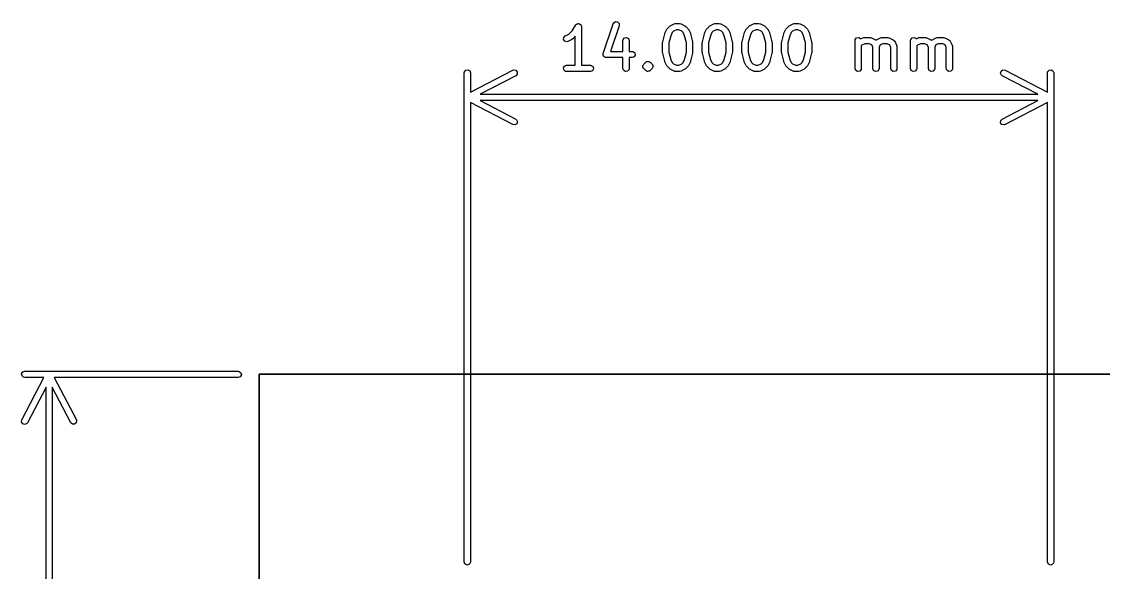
# Model space of a CAD drawing. Extents: x 58 to 184, y -209 to -32.
# Drawn here: x 58.83 to 84.8, y -52.71 to -39.51 of the extents above; entities that cross this region are included whole.
import ezdxf

# ---------------------------------------------------------------- set-up
doc = ezdxf.new("R2010")
doc.units = 0
doc.layers.add('BLACK', color=7, linetype='CONTINUOUS')

msp = doc.modelspace()

# ---------------------------------------------------------------- linework, layer by layer
at = {"layer": 'BLACK', "linetype": 'CONTINUOUS'}
for p, q in [((71.96123, -39.806479), (72.042609, -39.7251)), ((72.042609, -39.7251), (72.133729, -39.58842)), ((72.133729, -39.58842), (72.151722, -39.569585)), ((72.151722, -39.569585), (72.155861, -39.568373)), ((72.155861, -39.568373), (72.158633, -39.565071)), ((72.158633, -39.565071), (72.180065, -39.561291)), ((72.180065, -39.561291), (72.20096, -39.555178)), ((72.20096, -39.555178), (72.204909, -39.55691)), ((72.204909, -39.55691), (72.209157, -39.556162)), ((72.209157, -39.556162), (72.228005, -39.567044)), ((72.228005, -39.567044), (72.24794, -39.575791)), ((72.24794, -39.575791), (72.249851, -39.579658)), ((72.249851, -39.579658), (72.253586, -39.581814)), ((72.253586, -39.581814), (72.26103, -39.602267)), ((72.26103, -39.602267), (72.270678, -39.62178)), ((72.270678, -39.62178), (72.269657, -39.625969)), ((72.269657, -39.625969), (72.271133, -39.630023)), ((72.271133, -39.630023), (72.271133, -40.555023)), ((72.791649, -40.272972), (73.029744, -39.558687)), ((73.172046, -39.606122), (72.966857, -40.221689)), ((73.029744, -39.558687), (73.042146, -39.535782)), ((73.042146, -39.535782), (73.085859, -39.508927)), ((73.085859, -39.508927), (73.136607, -39.516452)), ((73.136607, -39.516452), (73.170645, -39.554838)), ((73.170645, -39.554838), (73.172046, -39.606122)), ((74.271908, -39.786958), (74.319527, -39.69172)), ((74.319527, -39.69172), (74.332885, -39.673709)), ((74.332885, -39.673709), (74.333576, -39.672228)), ((74.333576, -39.672228), (74.381195, -39.624609)), ((74.381195, -39.624609), (74.399561, -39.611749)), ((74.399561, -39.611749), (74.400687, -39.61056)), ((74.400687, -39.61056), (74.495925, -39.562941)), ((74.547171, -39.705023), (74.478655, -39.739281)), ((74.495925, -39.562941), (74.520891, -39.555515)), ((74.520891, -39.555515), (74.525252, -39.556556)), ((74.525252, -39.556556), (74.529466, -39.555023)), ((74.529466, -39.555023), (74.624704, -39.555023)), ((74.606999, -39.705023), (74.547171, -39.705023)), ((74.675515, -39.739281), (74.606999, -39.705023)), ((74.624704, -39.555023), (74.650356, -39.559546)), ((74.650356, -39.559546), (74.653791, -39.562428)), ((74.653791, -39.562428), (74.658245, -39.562941)), ((74.658245, -39.562941), (74.753483, -39.61056)), ((74.753483, -39.61056), (74.771493, -39.623918)), ((74.771493, -39.623918), (74.772975, -39.624609)), ((74.772975, -39.624609), (74.820594, -39.672228)), ((74.820594, -39.672228), (74.833453, -39.690594)), ((74.833453, -39.690594), (74.834643, -39.69172)), ((74.834643, -39.69172), (74.882262, -39.786958)), ((75.224289, -39.786958), (75.271908, -39.69172)), ((75.271908, -39.69172), (75.285266, -39.673709)), ((75.285266, -39.673709), (75.285957, -39.672228)), ((75.285957, -39.672228), (75.333576, -39.624609)), ((75.333576, -39.624609), (75.351942, -39.611749)), ((75.351942, -39.611749), (75.353068, -39.61056)), ((75.353068, -39.61056), (75.448306, -39.562941)), ((75.499552, -39.705023), (75.431036, -39.739281)), ((75.448306, -39.562941), (75.473272, -39.555515)), ((75.473272, -39.555515), (75.477633, -39.556556)), ((75.477633, -39.556556), (75.481847, -39.555023)), ((75.481847, -39.555023), (75.577085, -39.555023)), ((75.55938, -39.705023), (75.499552, -39.705023)), ((75.627896, -39.739281), (75.55938, -39.705023)), ((75.577085, -39.555023), (75.602737, -39.559546)), ((75.602737, -39.559546), (75.606172, -39.562428)), ((75.606172, -39.562428), (75.610626, -39.562941)), ((75.610626, -39.562941), (75.705864, -39.61056)), ((75.705864, -39.61056), (75.723874, -39.623918)), ((75.723874, -39.623918), (75.725356, -39.624609)), ((75.725356, -39.624609), (75.772975, -39.672228)), ((75.772975, -39.672228), (75.785834, -39.690594)), ((75.785834, -39.690594), (75.787024, -39.69172)), ((75.787024, -39.69172), (75.834643, -39.786958)), ((76.17667, -39.786958), (76.224289, -39.69172)), ((76.224289, -39.69172), (76.237647, -39.673709)), ((76.237647, -39.673709), (76.238338, -39.672228)), ((76.238338, -39.672228), (76.285957, -39.624609)), ((76.285957, -39.624609), (76.304323, -39.611749)), ((76.304323, -39.611749), (76.305449, -39.61056)), ((76.305449, -39.61056), (76.400687, -39.562941)), ((76.451933, -39.705023), (76.383417, -39.739281)), ((76.400687, -39.562941), (76.425653, -39.555515)), ((76.425653, -39.555515), (76.430014, -39.556556)), ((76.430014, -39.556556), (76.434228, -39.555023)), ((76.434228, -39.555023), (76.529466, -39.555023)), ((76.511761, -39.705023), (76.451933, -39.705023)), ((76.580277, -39.739281), (76.511761, -39.705023)), ((76.529466, -39.555023), (76.555118, -39.559546)), ((76.555118, -39.559546), (76.558553, -39.562428)), ((76.558553, -39.562428), (76.563007, -39.562941)), ((76.563007, -39.562941), (76.658245, -39.61056)), ((76.658245, -39.61056), (76.676255, -39.623918)), ((76.676255, -39.623918), (76.677737, -39.624609)), ((76.677737, -39.624609), (76.725356, -39.672228)), ((76.725356, -39.672228), (76.738215, -39.690594)), ((76.738215, -39.690594), (76.739405, -39.69172)), ((76.739405, -39.69172), (76.787024, -39.786958)), ((77.129051, -39.786958), (77.17667, -39.69172)), ((77.17667, -39.69172), (77.190028, -39.673709)), ((77.190028, -39.673709), (77.190719, -39.672228)), ((77.190719, -39.672228), (77.238338, -39.624609)), ((77.238338, -39.624609), (77.256704, -39.611749)), ((77.256704, -39.611749), (77.25783, -39.61056)), ((77.25783, -39.61056), (77.353068, -39.562941)), ((77.404314, -39.705023), (77.335798, -39.739281)), ((77.353068, -39.562941), (77.378034, -39.555515)), ((77.378034, -39.555515), (77.382395, -39.556556)), ((77.382395, -39.556556), (77.386609, -39.555023)), ((77.386609, -39.555023), (77.481847, -39.555023)), ((77.464142, -39.705023), (77.404314, -39.705023)), ((77.532658, -39.739281), (77.464142, -39.705023)), ((77.481847, -39.555023), (77.507499, -39.559546)), ((77.507499, -39.559546), (77.510934, -39.562428)), ((77.510934, -39.562428), (77.515388, -39.562941)), ((77.515388, -39.562941), (77.610626, -39.61056)), ((77.610626, -39.61056), (77.628636, -39.623918)), ((77.628636, -39.623918), (77.630118, -39.624609)), ((77.630118, -39.624609), (77.677737, -39.672228)), ((77.677737, -39.672228), (77.690596, -39.690594)), ((77.690596, -39.690594), (77.691786, -39.69172)), ((77.691786, -39.69172), (77.739405, -39.786958)), ((71.838531, -39.93712), (71.841606, -39.885909)), ((71.869095, -39.978325), (71.838531, -39.93712)), ((71.841606, -39.885909), (71.876878, -39.848655)), ((71.918993, -39.990245), (71.869095, -39.978325)), ((71.876878, -39.848655), (71.96123, -39.806479)), ((71.94396, -39.982819), (71.918993, -39.990245)), ((72.039198, -39.9352), (71.94396, -39.982819)), ((72.040323, -39.93401), (72.039198, -39.9352)), ((72.05869, -39.921151), (72.040323, -39.93401)), ((72.121133, -39.858708), (72.05869, -39.921151)), ((72.121133, -40.555023), (72.121133, -39.858708)), ((73.26399, -39.963356), (73.268513, -39.937704)), ((73.26399, -40.221689), (73.26399, -39.963356)), ((73.268513, -39.937704), (73.30149, -39.898404)), ((73.30149, -39.898404), (73.352014, -39.889495)), ((73.352014, -39.889495), (73.396443, -39.915147)), ((73.396443, -39.915147), (73.41399, -39.963356)), ((73.41399, -39.963356), (73.41399, -40.221689)), ((74.21861, -39.992785), (74.266229, -39.802309)), ((74.266229, -39.802309), (74.271501, -39.790486)), ((74.271501, -39.790486), (74.271908, -39.786958)), ((74.409754, -39.846675), (74.366371, -40.020209)), ((74.448248, -39.769688), (74.409754, -39.846675)), ((74.478655, -39.739281), (74.448248, -39.769688)), ((74.705922, -39.769688), (74.675515, -39.739281)), ((74.744415, -39.846675), (74.705922, -39.769688)), ((74.787799, -40.020209), (74.744415, -39.846675)), ((74.882262, -39.786958), (74.885952, -39.799364)), ((74.885952, -39.799364), (74.887941, -39.802309)), ((74.887941, -39.802309), (74.93556, -39.992785)), ((75.170991, -39.992785), (75.21861, -39.802309)), ((75.21861, -39.802309), (75.223882, -39.790486)), ((75.223882, -39.790486), (75.224289, -39.786958)), ((75.362135, -39.846675), (75.318752, -40.020209)), ((75.400629, -39.769688), (75.362135, -39.846675)), ((75.431036, -39.739281), (75.400629, -39.769688)), ((75.658303, -39.769688), (75.627896, -39.739281)), ((75.696796, -39.846675), (75.658303, -39.769688)), ((75.74018, -40.020209), (75.696796, -39.846675)), ((75.834643, -39.786958), (75.838333, -39.799364)), ((75.838333, -39.799364), (75.840322, -39.802309)), ((75.840322, -39.802309), (75.887941, -39.992785)), ((76.123372, -39.992785), (76.170991, -39.802309)), ((76.170991, -39.802309), (76.176263, -39.790486)), ((76.176263, -39.790486), (76.17667, -39.786958)), ((76.314516, -39.846675), (76.271133, -40.020209)), ((76.35301, -39.769688), (76.314516, -39.846675)), ((76.383417, -39.739281), (76.35301, -39.769688)), ((76.610684, -39.769688), (76.580277, -39.739281)), ((76.649177, -39.846675), (76.610684, -39.769688)), ((76.692561, -40.020209), (76.649177, -39.846675)), ((76.787024, -39.786958), (76.790714, -39.799364)), ((76.790714, -39.799364), (76.792703, -39.802309)), ((76.792703, -39.802309), (76.840322, -39.992785)), ((77.075753, -39.992785), (77.123372, -39.802309)), ((77.123372, -39.802309), (77.128644, -39.790486)), ((77.128644, -39.790486), (77.129051, -39.786958)), ((77.266897, -39.846675), (77.223514, -40.020209)), ((77.305391, -39.769688), (77.266897, -39.846675)), ((77.335798, -39.739281), (77.305391, -39.769688)), ((77.563065, -39.769688), (77.532658, -39.739281)), ((77.601558, -39.846675), (77.563065, -39.769688)), ((77.644942, -40.020209), (77.601558, -39.846675)), ((77.739405, -39.786958), (77.743095, -39.799364)), ((77.743095, -39.799364), (77.745084, -39.802309)), ((77.745084, -39.802309), (77.792703, -39.992785)), ((78.835419, -39.963356), (78.839942, -39.937704)), ((78.835419, -40.630023), (78.835419, -39.963356)), ((78.839942, -39.937704), (78.872919, -39.898404)), ((78.872919, -39.898404), (78.923443, -39.889495)), ((78.923443, -39.889495), (78.967872, -39.915147)), ((78.967872, -39.915147), (78.970045, -39.921118)), ((78.970045, -39.921118), (79.019735, -39.896274)), ((79.019735, -39.896274), (79.044701, -39.888848)), ((79.044701, -39.888848), (79.049062, -39.889889)), ((79.049062, -39.889889), (79.053276, -39.888356)), ((79.053276, -39.888356), (79.196133, -39.888356)), ((79.196133, -39.888356), (79.221785, -39.892879)), ((79.221785, -39.892879), (79.22522, -39.895761)), ((79.22522, -39.895761), (79.229674, -39.896274)), ((79.229674, -39.896274), (79.324912, -39.943893)), ((79.324912, -39.943893), (79.339388, -39.954629)), ((79.339388, -39.954629), (79.345348, -39.952046)), ((79.345348, -39.952046), (79.353068, -39.943893)), ((79.353068, -39.943893), (79.448306, -39.896274)), ((79.448306, -39.896274), (79.473272, -39.888848)), ((79.473272, -39.888848), (79.477633, -39.889889)), ((79.477633, -39.889889), (79.481847, -39.888356)), ((79.481847, -39.888356), (79.624704, -39.888356)), ((79.624704, -39.888356), (79.650356, -39.892879)), ((79.650356, -39.892879), (79.653791, -39.895761)), ((79.653791, -39.895761), (79.658245, -39.896274)), ((79.658245, -39.896274), (79.753484, -39.943893)), ((79.753484, -39.943893), (79.774405, -39.95941)), ((79.774405, -39.95941), (79.778871, -39.969714)), ((79.778871, -39.969714), (79.787025, -39.977434)), ((79.787025, -39.977434), (79.834644, -40.072672)), ((80.168752, -39.963356), (80.173275, -39.937704)), ((80.168752, -40.630023), (80.168752, -39.963356)), ((80.173275, -39.937704), (80.206252, -39.898404)), ((80.206252, -39.898404), (80.256776, -39.889495)), ((80.256776, -39.889495), (80.301205, -39.915147)), ((80.301205, -39.915147), (80.303378, -39.921118)), ((80.303378, -39.921118), (80.353068, -39.896274)), ((80.353068, -39.896274), (80.378034, -39.888848)), ((80.378034, -39.888848), (80.382395, -39.889889)), ((80.382395, -39.889889), (80.386609, -39.888356)), ((80.386609, -39.888356), (80.529466, -39.888356)), ((80.529466, -39.888356), (80.555118, -39.892879)), ((80.555118, -39.892879), (80.558553, -39.895761)), ((80.558553, -39.895761), (80.563007, -39.896274)), ((80.563007, -39.896274), (80.658245, -39.943893)), ((80.658245, -39.943893), (80.672721, -39.954629)), ((80.672721, -39.954629), (80.678681, -39.952046)), ((80.678681, -39.952046), (80.686401, -39.943893)), ((80.686401, -39.943893), (80.781639, -39.896274)), ((80.781639, -39.896274), (80.806605, -39.888848)), ((80.806605, -39.888848), (80.810966, -39.889889)), ((80.810966, -39.889889), (80.81518, -39.888356)), ((80.81518, -39.888356), (80.958037, -39.888356)), ((80.958037, -39.888356), (80.983689, -39.892879)), ((80.983689, -39.892879), (80.987124, -39.895761)), ((80.987124, -39.895761), (80.991578, -39.896274)), ((80.991578, -39.896274), (81.086817, -39.943893)), ((81.086817, -39.943893), (81.107738, -39.95941)), ((81.107738, -39.95941), (81.112204, -39.969714)), ((81.112204, -39.969714), (81.120358, -39.977434)), ((81.120358, -39.977434), (81.167977, -40.072672)), ((72.966857, -40.221689), (73.26399, -40.221689)), ((73.41399, -40.221689), (73.481847, -40.221689)), ((73.481847, -40.221689), (73.507499, -40.226212)), ((73.507499, -40.226212), (73.546799, -40.259189)), ((74.216371, -40.010975), (74.21897, -39.996233)), ((74.216371, -40.24907), (74.216371, -40.010975)), ((74.217556, -40.252327), (74.216371, -40.24907)), ((74.21897, -39.996233), (74.21861, -39.992785)), ((74.366371, -40.020209), (74.366371, -40.239836)), ((74.366371, -40.239836), (74.409754, -40.41337)), ((74.744415, -40.41337), (74.787799, -40.239836)), ((74.787799, -40.239836), (74.787799, -40.020209)), ((74.937799, -40.24907), (74.935199, -40.263811)), ((74.93556, -39.992785), (74.936613, -40.007717)), ((74.936613, -40.007717), (74.937799, -40.010975)), ((74.937799, -40.010975), (74.937799, -40.24907)), ((75.168752, -40.010975), (75.171351, -39.996233)), ((75.168752, -40.24907), (75.168752, -40.010975)), ((75.169937, -40.252327), (75.168752, -40.24907)), ((75.171351, -39.996233), (75.170991, -39.992785)), ((75.318752, -40.020209), (75.318752, -40.239836)), ((75.318752, -40.239836), (75.362135, -40.41337)), ((75.696796, -40.41337), (75.74018, -40.239836)), ((75.74018, -40.239836), (75.74018, -40.020209)), ((75.89018, -40.24907), (75.88758, -40.263811)), ((75.887941, -39.992785), (75.888994, -40.007717)), ((75.888994, -40.007717), (75.89018, -40.010975)), ((75.89018, -40.010975), (75.89018, -40.24907)), ((76.121133, -40.010975), (76.123732, -39.996233)), ((76.121133, -40.24907), (76.121133, -40.010975)), ((76.122318, -40.252327), (76.121133, -40.24907)), ((76.123732, -39.996233), (76.123372, -39.992785)), ((76.271133, -40.020209), (76.271133, -40.239836)), ((76.271133, -40.239836), (76.314516, -40.41337)), ((76.649177, -40.41337), (76.692561, -40.239836)), ((76.692561, -40.239836), (76.692561, -40.020209)), ((76.842561, -40.24907), (76.839961, -40.263811)), ((76.840322, -39.992785), (76.841375, -40.007717)), ((76.841375, -40.007717), (76.842561, -40.010975)), ((76.842561, -40.010975), (76.842561, -40.24907)), ((77.073514, -40.010975), (77.076113, -39.996233)), ((77.073514, -40.24907), (77.073514, -40.010975)), ((77.074699, -40.252327), (77.073514, -40.24907)), ((77.076113, -39.996233), (77.075753, -39.992785)), ((77.223514, -40.020209), (77.223514, -40.239836)), ((77.223514, -40.239836), (77.266897, -40.41337)), ((77.601558, -40.41337), (77.644942, -40.239836)), ((77.644942, -40.239836), (77.644942, -40.020209)), ((77.794942, -40.24907), (77.792342, -40.263811)), ((77.792703, -39.992785), (77.793756, -40.007717)), ((77.793756, -40.007717), (77.794942, -40.010975)), ((77.794942, -40.010975), (77.794942, -40.24907)), ((79.002465, -40.072614), (78.985419, -40.08966)), ((78.985419, -40.08966), (78.985419, -40.630023)), ((79.070981, -40.038356), (79.002465, -40.072614)), ((79.178428, -40.038356), (79.070981, -40.038356)), ((79.235469, -40.066876), (79.178428, -40.038356)), ((79.26399, -40.123918), (79.235469, -40.066876)), ((79.26399, -40.630023), (79.26399, -40.123918)), ((79.44251, -40.066876), (79.41399, -40.123918)), ((79.41399, -40.123918), (79.41399, -40.630023)), ((79.499552, -40.038356), (79.44251, -40.066876)), ((79.606999, -40.038356), (79.499552, -40.038356)), ((79.664041, -40.066876), (79.606999, -40.038356)), ((79.692562, -40.123918), (79.664041, -40.066876)), ((79.692562, -40.630023), (79.692562, -40.123918)), ((79.834644, -40.072672), (79.84207, -40.097638)), ((79.84207, -40.097638), (79.841028, -40.101999)), ((79.841028, -40.101999), (79.842562, -40.106213)), ((79.842562, -40.106213), (79.842562, -40.630023)), ((80.335798, -40.072614), (80.318752, -40.08966)), ((80.318752, -40.08966), (80.318752, -40.630023)), ((80.404314, -40.038356), (80.335798, -40.072614)), ((80.511761, -40.038356), (80.404314, -40.038356)), ((80.568802, -40.066876), (80.511761, -40.038356)), ((80.597323, -40.123918), (80.568802, -40.066876)), ((80.597323, -40.630023), (80.597323, -40.123918)), ((80.775843, -40.066876), (80.747323, -40.123918)), ((80.747323, -40.123918), (80.747323, -40.630023)), ((80.832885, -40.038356), (80.775843, -40.066876)), ((80.940332, -40.038356), (80.832885, -40.038356)), ((80.997374, -40.066876), (80.940332, -40.038356)), ((81.025895, -40.123918), (80.997374, -40.066876)), ((81.025895, -40.630023), (81.025895, -40.123918)), ((81.167977, -40.072672), (81.175403, -40.097638)), ((81.175403, -40.097638), (81.174361, -40.101999)), ((81.174361, -40.101999), (81.175895, -40.106213)), ((81.175895, -40.106213), (81.175895, -40.630023)), ((72.788939, -40.283665), (72.791805, -40.2787)), ((72.792491, -40.303811), (72.788939, -40.283665)), ((72.791805, -40.2787), (72.791649, -40.272972)), ((72.79305, -40.324256), (72.792491, -40.303811)), ((72.796852, -40.328544), (72.79305, -40.324256)), ((72.797848, -40.334189), (72.796852, -40.328544)), ((72.813515, -40.347335), (72.797848, -40.334189)), ((72.827087, -40.362641), (72.813515, -40.347335)), ((72.832757, -40.363481), (72.827087, -40.362641)), ((72.837148, -40.367166), (72.832757, -40.363481)), ((72.8628, -40.371689), (72.837148, -40.367166)), ((73.26399, -40.371689), (72.8628, -40.371689)), ((73.26399, -40.630023), (73.26399, -40.371689)), ((73.481847, -40.371689), (73.41399, -40.371689)), ((73.41399, -40.371689), (73.41399, -40.630023)), ((73.530056, -40.354142), (73.481847, -40.371689)), ((73.555708, -40.309713), (73.530056, -40.354142)), ((73.546799, -40.259189), (73.555708, -40.309713)), ((73.762147, -40.529372), (73.809766, -40.481752)), ((73.809766, -40.481752), (73.81787, -40.476076)), ((73.81787, -40.476076), (73.819782, -40.473347)), ((73.819782, -40.473347), (73.823, -40.472484)), ((73.823, -40.472484), (73.823178, -40.472359)), ((73.823178, -40.472359), (73.8253, -40.469832)), ((73.8253, -40.469832), (73.827289, -40.469481)), ((73.827289, -40.469481), (73.831103, -40.466811)), ((73.831103, -40.466811), (73.850517, -40.465112)), ((73.850517, -40.465112), (73.869337, -40.46007)), ((73.869337, -40.46007), (73.872444, -40.461518)), ((73.872444, -40.461518), (73.875824, -40.460923)), ((73.875824, -40.460923), (73.878794, -40.462637)), ((73.878794, -40.462637), (73.882211, -40.462339)), ((73.882211, -40.462339), (73.898176, -40.473518)), ((73.898176, -40.473518), (73.915834, -40.481752)), ((73.915834, -40.481752), (73.963452, -40.529371)), ((74.21861, -40.26726), (74.217556, -40.252327)), ((74.266229, -40.457736), (74.21861, -40.26726)), ((74.268217, -40.46068), (74.266229, -40.457736)), ((74.271908, -40.473087), (74.268217, -40.46068)), ((74.319527, -40.568325), (74.271908, -40.473087)), ((74.409754, -40.41337), (74.448248, -40.490357)), ((74.448248, -40.490357), (74.478655, -40.520765)), ((74.675514, -40.520765), (74.705921, -40.490357)), ((74.705921, -40.490357), (74.744415, -40.41337)), ((74.882262, -40.473087), (74.834643, -40.568325)), ((74.882668, -40.469558), (74.882262, -40.473087)), ((74.887941, -40.457736), (74.882668, -40.469558)), ((74.93556, -40.26726), (74.887941, -40.457736)), ((74.935199, -40.263811), (74.93556, -40.26726)), ((75.170991, -40.26726), (75.169937, -40.252327)), ((75.21861, -40.457736), (75.170991, -40.26726)), ((75.220598, -40.46068), (75.21861, -40.457736)), ((75.224289, -40.473087), (75.220598, -40.46068)), ((75.271908, -40.568325), (75.224289, -40.473087)), ((75.362135, -40.41337), (75.400629, -40.490357)), ((75.400629, -40.490357), (75.431036, -40.520765)), ((75.627895, -40.520765), (75.658302, -40.490357)), ((75.658302, -40.490357), (75.696796, -40.41337)), ((75.834643, -40.473087), (75.787024, -40.568325)), ((75.835049, -40.469558), (75.834643, -40.473087)), ((75.840322, -40.457736), (75.835049, -40.469558)), ((75.887941, -40.26726), (75.840322, -40.457736)), ((75.88758, -40.263811), (75.887941, -40.26726)), ((76.123372, -40.26726), (76.122318, -40.252327)), ((76.170991, -40.457736), (76.123372, -40.26726)), ((76.172979, -40.46068), (76.170991, -40.457736)), ((76.17667, -40.473087), (76.172979, -40.46068)), ((76.224289, -40.568325), (76.17667, -40.473087)), ((76.314516, -40.41337), (76.35301, -40.490357)), ((76.35301, -40.490357), (76.383417, -40.520765)), ((76.580276, -40.520765), (76.610683, -40.490357)), ((76.610683, -40.490357), (76.649177, -40.41337)), ((76.787024, -40.473087), (76.739405, -40.568325)), ((76.78743, -40.469558), (76.787024, -40.473087)), ((76.792703, -40.457736), (76.78743, -40.469558)), ((76.840322, -40.26726), (76.792703, -40.457736)), ((76.839961, -40.263811), (76.840322, -40.26726)), ((77.075753, -40.26726), (77.074699, -40.252327)), ((77.123372, -40.457736), (77.075753, -40.26726)), ((77.12536, -40.46068), (77.123372, -40.457736)), ((77.129051, -40.473087), (77.12536, -40.46068)), ((77.17667, -40.568325), (77.129051, -40.473087)), ((77.266897, -40.41337), (77.305391, -40.490357)), ((77.305391, -40.490357), (77.335798, -40.520765)), ((77.532657, -40.520765), (77.563064, -40.490357)), ((77.563064, -40.490357), (77.601558, -40.41337)), ((77.739405, -40.473087), (77.691786, -40.568325)), ((77.739811, -40.469558), (77.739405, -40.473087)), ((77.745084, -40.457736), (77.739811, -40.469558)), ((77.792703, -40.26726), (77.745084, -40.457736)), ((77.792342, -40.263811), (77.792703, -40.26726)), ((69.454466, -40.738784), (69.458989, -40.713132)), ((69.454466, -52.465204), (69.454466, -40.738784)), ((69.458989, -40.713132), (69.491966, -40.673832)), ((69.491966, -40.673832), (69.54249, -40.664923)), ((69.54249, -40.664923), (69.586919, -40.690575)), ((69.586919, -40.690575), (69.604466, -40.738784)), ((69.604466, -41.201607), (70.621339, -40.672257)), ((69.604466, -40.738784), (69.604466, -41.201607)), ((70.621339, -40.672257), (70.646181, -40.664425)), ((70.646181, -40.664425), (70.696267, -40.675529)), ((70.72526, -40.767484), (70.690601, -40.805309)), ((70.696267, -40.675529), (70.727499, -40.71623)), ((70.727499, -40.71623), (70.72526, -40.767484)), ((71.836558, -40.616999), (71.86221, -40.57257)), ((71.845467, -40.667523), (71.836558, -40.616999)), ((71.884767, -40.7005), (71.845467, -40.667523)), ((71.86221, -40.57257), (71.910419, -40.555023)), ((71.910419, -40.705023), (71.884767, -40.7005)), ((71.910419, -40.555023), (72.121133, -40.555023)), ((72.481847, -40.705023), (71.910419, -40.705023)), ((72.271133, -40.555023), (72.481847, -40.555023)), ((72.481847, -40.555023), (72.507499, -40.559546)), ((72.530056, -40.687476), (72.481847, -40.705023)), ((72.507499, -40.559546), (72.546799, -40.592523)), ((72.555708, -40.643047), (72.530056, -40.687476)), ((72.546799, -40.592523), (72.555708, -40.643047)), ((73.281537, -40.678232), (73.26399, -40.630023)), ((73.325966, -40.703884), (73.281537, -40.678232)), ((73.37649, -40.694975), (73.325966, -40.703884)), ((73.409467, -40.655675), (73.37649, -40.694975)), ((73.41399, -40.630023), (73.409467, -40.655675)), ((73.740467, -40.575868), (73.743326, -40.569736)), ((73.745509, -40.594688), (73.740467, -40.575868)), ((73.742736, -40.562993), (73.753913, -40.547029)), ((73.743326, -40.569736), (73.742736, -40.562993)), ((73.747208, -40.6141), (73.745509, -40.594688)), ((73.752881, -40.622202), (73.747208, -40.6141)), ((73.753744, -40.625423), (73.752881, -40.622202)), ((73.756475, -40.627335), (73.753744, -40.625423)), ((73.753913, -40.547029), (73.762147, -40.529372)), ((73.762148, -40.635437), (73.756475, -40.627335)), ((73.809767, -40.683056), (73.762148, -40.635437)), ((73.827425, -40.691289), (73.809767, -40.683056)), ((73.843389, -40.702468), (73.827425, -40.691289)), ((73.846805, -40.702169), (73.843389, -40.702468)), ((73.849776, -40.703884), (73.846805, -40.702169)), ((73.853155, -40.703288), (73.849776, -40.703884)), ((73.856263, -40.704737), (73.853155, -40.703288)), ((73.875082, -40.699694), (73.856263, -40.704737)), ((73.894496, -40.697996), (73.875082, -40.699694)), ((73.898309, -40.695326), (73.894496, -40.697996)), ((73.9003, -40.694975), (73.898309, -40.695326)), ((73.902421, -40.692446), (73.9003, -40.694975)), ((73.902598, -40.692322), (73.902421, -40.692446)), ((73.905818, -40.69146), (73.902598, -40.692322)), ((73.907729, -40.68873), (73.905818, -40.69146)), ((73.915833, -40.683056), (73.907729, -40.68873)), ((73.963452, -40.635437), (73.915833, -40.683056)), ((73.963452, -40.529371), (73.969126, -40.537474)), ((73.971686, -40.617778), (73.963452, -40.635437)), ((73.969126, -40.537474), (73.971856, -40.539386)), ((73.982863, -40.601816), (73.971686, -40.617778)), ((73.971856, -40.539386), (73.972718, -40.542604)), ((73.972718, -40.542604), (73.978393, -40.550709)), ((73.978393, -40.550709), (73.98009, -40.570122)), ((73.98009, -40.570122), (73.985133, -40.588941)), ((73.985133, -40.588941), (73.982273, -40.595073)), ((73.982273, -40.595073), (73.982863, -40.601816)), ((74.320715, -40.56945), (74.319527, -40.568325)), ((74.333575, -40.587816), (74.320715, -40.56945)), ((74.381194, -40.635436), (74.333575, -40.587816)), ((74.382675, -40.636126), (74.381194, -40.635436)), ((74.400687, -40.649486), (74.382675, -40.636126)), ((74.495925, -40.697105), (74.400687, -40.649486)), ((74.478655, -40.520765), (74.547171, -40.555023)), ((74.500378, -40.697617), (74.495925, -40.697105)), ((74.503814, -40.7005), (74.500378, -40.697617)), ((74.529466, -40.705023), (74.503814, -40.7005)), ((74.624704, -40.705023), (74.529466, -40.705023)), ((74.547171, -40.555023), (74.606999, -40.555023)), ((74.606999, -40.555023), (74.675514, -40.520765)), ((74.628917, -40.703489), (74.624704, -40.705023)), ((74.633278, -40.704531), (74.628917, -40.703489)), ((74.658245, -40.697105), (74.633278, -40.704531)), ((74.753483, -40.649486), (74.658245, -40.697105)), ((74.754607, -40.648298), (74.753483, -40.649486)), ((74.772976, -40.635436), (74.754607, -40.648298)), ((74.820594, -40.587817), (74.772976, -40.635436)), ((74.821284, -40.586335), (74.820594, -40.587817)), ((74.834643, -40.568325), (74.821284, -40.586335)), ((75.273096, -40.56945), (75.271908, -40.568325)), ((75.285956, -40.587816), (75.273096, -40.56945)), ((75.333575, -40.635436), (75.285956, -40.587816)), ((75.335056, -40.636126), (75.333575, -40.635436)), ((75.353068, -40.649486), (75.335056, -40.636126)), ((75.448306, -40.697105), (75.353068, -40.649486)), ((75.431036, -40.520765), (75.499552, -40.555023)), ((75.452759, -40.697617), (75.448306, -40.697105)), ((75.456195, -40.7005), (75.452759, -40.697617)), ((75.481847, -40.705023), (75.456195, -40.7005)), ((75.577085, -40.705023), (75.481847, -40.705023)), ((75.499552, -40.555023), (75.55938, -40.555023)), ((75.55938, -40.555023), (75.627895, -40.520765)), ((75.581298, -40.703489), (75.577085, -40.705023)), ((75.585659, -40.704531), (75.581298, -40.703489)), ((75.610626, -40.697105), (75.585659, -40.704531)), ((75.705864, -40.649486), (75.610626, -40.697105)), ((75.706988, -40.648298), (75.705864, -40.649486)), ((75.725357, -40.635436), (75.706988, -40.648298)), ((75.772975, -40.587817), (75.725357, -40.635436)), ((75.773665, -40.586335), (75.772975, -40.587817)), ((75.787024, -40.568325), (75.773665, -40.586335)), ((76.225477, -40.56945), (76.224289, -40.568325)), ((76.238337, -40.587816), (76.225477, -40.56945)), ((76.285956, -40.635436), (76.238337, -40.587816)), ((76.287437, -40.636126), (76.285956, -40.635436)), ((76.305449, -40.649486), (76.287437, -40.636126)), ((76.400687, -40.697105), (76.305449, -40.649486)), ((76.383417, -40.520765), (76.451933, -40.555023)), ((76.40514, -40.697617), (76.400687, -40.697105)), ((76.408576, -40.7005), (76.40514, -40.697617)), ((76.434228, -40.705023), (76.408576, -40.7005)), ((76.529466, -40.705023), (76.434228, -40.705023)), ((76.451933, -40.555023), (76.511761, -40.555023)), ((76.511761, -40.555023), (76.580276, -40.520765)), ((76.533679, -40.703489), (76.529466, -40.705023)), ((76.53804, -40.704531), (76.533679, -40.703489)), ((76.563007, -40.697105), (76.53804, -40.704531)), ((76.658245, -40.649486), (76.563007, -40.697105)), ((76.659369, -40.648298), (76.658245, -40.649486)), ((76.677738, -40.635436), (76.659369, -40.648298)), ((76.725356, -40.587817), (76.677738, -40.635436)), ((76.726046, -40.586335), (76.725356, -40.587817)), ((76.739405, -40.568325), (76.726046, -40.586335)), ((77.177858, -40.56945), (77.17667, -40.568325)), ((77.190718, -40.587816), (77.177858, -40.56945)), ((77.238337, -40.635436), (77.190718, -40.587816)), ((77.239818, -40.636126), (77.238337, -40.635436)), ((77.25783, -40.649486), (77.239818, -40.636126)), ((77.353068, -40.697105), (77.25783, -40.649486)), ((77.335798, -40.520765), (77.404314, -40.555023)), ((77.357521, -40.697617), (77.353068, -40.697105)), ((77.360957, -40.7005), (77.357521, -40.697617)), ((77.386609, -40.705023), (77.360957, -40.7005)), ((77.481847, -40.705023), (77.386609, -40.705023)), ((77.404314, -40.555023), (77.464142, -40.555023)), ((77.464142, -40.555023), (77.532657, -40.520765)), ((77.48606, -40.703489), (77.481847, -40.705023)), ((77.490421, -40.704531), (77.48606, -40.703489)), ((77.515388, -40.697105), (77.490421, -40.704531)), ((77.610626, -40.649486), (77.515388, -40.697105)), ((77.61175, -40.648298), (77.610626, -40.649486)), ((77.630119, -40.635436), (77.61175, -40.648298)), ((77.677737, -40.587817), (77.630119, -40.635436)), ((77.678427, -40.586335), (77.677737, -40.587817)), ((77.691786, -40.568325), (77.678427, -40.586335)), ((78.852966, -40.678232), (78.835419, -40.630023)), ((78.897395, -40.703884), (78.852966, -40.678232)), ((78.947919, -40.694975), (78.897395, -40.703884)), ((78.980896, -40.655675), (78.947919, -40.694975)), ((78.985419, -40.630023), (78.980896, -40.655675)), ((79.281537, -40.678232), (79.26399, -40.630023)), ((79.325966, -40.703884), (79.281537, -40.678232)), ((79.37649, -40.694975), (79.325966, -40.703884)), ((79.409467, -40.655675), (79.37649, -40.694975)), ((79.41399, -40.630023), (79.409467, -40.655675)), ((79.710109, -40.678232), (79.692562, -40.630023)), ((79.754538, -40.703884), (79.710109, -40.678232)), ((79.805062, -40.694975), (79.754538, -40.703884)), ((79.838039, -40.655675), (79.805062, -40.694975)), ((79.842562, -40.630023), (79.838039, -40.655675)), ((80.186299, -40.678232), (80.168752, -40.630023)), ((80.230728, -40.703884), (80.186299, -40.678232)), ((80.281252, -40.694975), (80.230728, -40.703884)), ((80.314229, -40.655675), (80.281252, -40.694975)), ((80.318752, -40.630023), (80.314229, -40.655675)), ((80.61487, -40.678232), (80.597323, -40.630023)), ((80.659299, -40.703884), (80.61487, -40.678232)), ((80.709823, -40.694975), (80.659299, -40.703884)), ((80.7428, -40.655675), (80.709823, -40.694975)), ((80.747323, -40.630023), (80.7428, -40.655675)), ((81.043442, -40.678232), (81.025895, -40.630023)), ((81.087871, -40.703884), (81.043442, -40.678232)), ((81.138395, -40.694975), (81.087871, -40.703884)), ((81.171372, -40.655675), (81.138395, -40.694975)), ((81.175895, -40.630023), (81.171372, -40.655675)), ((82.328033, -40.742054), (82.34346, -40.693125)), ((82.347666, -40.789452), (82.328033, -40.742054)), ((82.34346, -40.693125), (82.386729, -40.665561)), ((82.386729, -40.665561), (82.437593, -40.672257)), ((82.437593, -40.672257), (83.454466, -41.201607)), ((83.454466, -40.738784), (83.458989, -40.713132)), ((83.454466, -41.201607), (83.454466, -40.738784)), ((83.458989, -40.713132), (83.491966, -40.673832)), ((83.491966, -40.673832), (83.54249, -40.664923)), ((83.54249, -40.664923), (83.586919, -40.690575)), ((83.586919, -40.690575), (83.604466, -40.738784)), ((83.604466, -40.738784), (83.604466, -52.465204)), ((70.690601, -40.805309), (69.835966, -41.250204)), ((82.368331, -40.805309), (82.347666, -40.789452)), ((83.222966, -41.250204), (82.368331, -40.805309)), ((69.835966, -41.250204), (83.222966, -41.250204)), ((70.621339, -41.978151), (69.604466, -41.4488)), ((69.604466, -41.4488), (69.604466, -52.465204)), ((83.222966, -41.400204), (69.835966, -41.400204)), ((69.835966, -41.400204), (70.690601, -41.845099)), ((82.368331, -41.845099), (83.222966, -41.400204)), ((83.454466, -41.4488), (82.437593, -41.978151)), ((83.454466, -52.465204), (83.454466, -41.4488)), ((70.672203, -41.984847), (70.621339, -41.978151)), ((70.715471, -41.957282), (70.672203, -41.984847)), ((70.690601, -41.845099), (70.711266, -41.860956)), ((70.711266, -41.860956), (70.730898, -41.908353)), ((70.730898, -41.908353), (70.715471, -41.957282)), ((82.331433, -41.934178), (82.333671, -41.882924)), ((82.362664, -41.974879), (82.331433, -41.934178)), ((82.333671, -41.882924), (82.368331, -41.845099)), ((82.412751, -41.985984), (82.362664, -41.974879)), ((82.437593, -41.978151), (82.412751, -41.985984)), ((58.829185, -47.95218), (58.854837, -47.907751)), ((58.838094, -48.002704), (58.829185, -47.95218)), ((58.836519, -49.057077), (59.36587, -48.040204)), ((58.877394, -48.035681), (58.838094, -48.002704)), ((58.854837, -47.907751), (58.903046, -47.890204)), ((58.903046, -48.040204), (58.877394, -48.035681)), ((58.903046, -47.890204), (64.029466, -47.890204)), ((59.36587, -48.040204), (58.903046, -48.040204)), ((64.029466, -48.040204), (59.613062, -48.040204)), ((59.613062, -48.040204), (60.142413, -49.057077)), ((64.029466, -47.890204), (64.055118, -47.894727)), ((64.077675, -48.022657), (64.029466, -48.040204)), ((64.055118, -47.894727), (64.094418, -47.927704)), ((64.103327, -47.978228), (64.077675, -48.022657)), ((64.094418, -47.927704), (64.103327, -47.978228)), ((64.528966, -47.965204), (64.529112, -47.96485)), ((64.528966, -116.141191), (64.528966, -47.965204)), ((64.529112, -47.96485), (64.529466, -47.964704)), ((64.529466, -47.964704), (88.921837, -47.964704)), ((88.922337, -47.965704), (64.529966, -47.965704)), ((64.529966, -47.965704), (64.529966, -116.141002)), ((59.414466, -48.271703), (58.969571, -49.126339)), ((59.414466, -115.834704), (59.414466, -48.271703)), ((60.009361, -49.126339), (59.564466, -48.271703)), ((59.564466, -48.271703), (59.564466, -115.834704)), ((58.829823, -49.107941), (58.836519, -49.057077)), ((60.142413, -49.057077), (60.150245, -49.081919)), ((58.857387, -49.15121), (58.829823, -49.107941)), ((58.906316, -49.166637), (58.857387, -49.15121)), ((58.953714, -49.147004), (58.906316, -49.166637)), ((58.969571, -49.126339), (58.953714, -49.147004)), ((60.047186, -49.160998), (60.009361, -49.126339)), ((60.09844, -49.163237), (60.047186, -49.160998)), ((60.139141, -49.132005), (60.09844, -49.163237)), ((60.150245, -49.081919), (60.139141, -49.132005)), ((69.472013, -52.513413), (69.454466, -52.465204)), ((69.516442, -52.539065), (69.472013, -52.513413)), ((69.566966, -52.530156), (69.516442, -52.539065)), ((69.599943, -52.490856), (69.566966, -52.530156)), ((69.604466, -52.465204), (69.599943, -52.490856)), ((83.472013, -52.513413), (83.454466, -52.465204)), ((83.516442, -52.539065), (83.472013, -52.513413)), ((83.566966, -52.530156), (83.516442, -52.539065)), ((83.599943, -52.490856), (83.566966, -52.530156)), ((83.604466, -52.465204), (83.599943, -52.490856))]:
    msp.add_line(p, q, dxfattribs=at)

doc.saveas('drawing.dxf')
